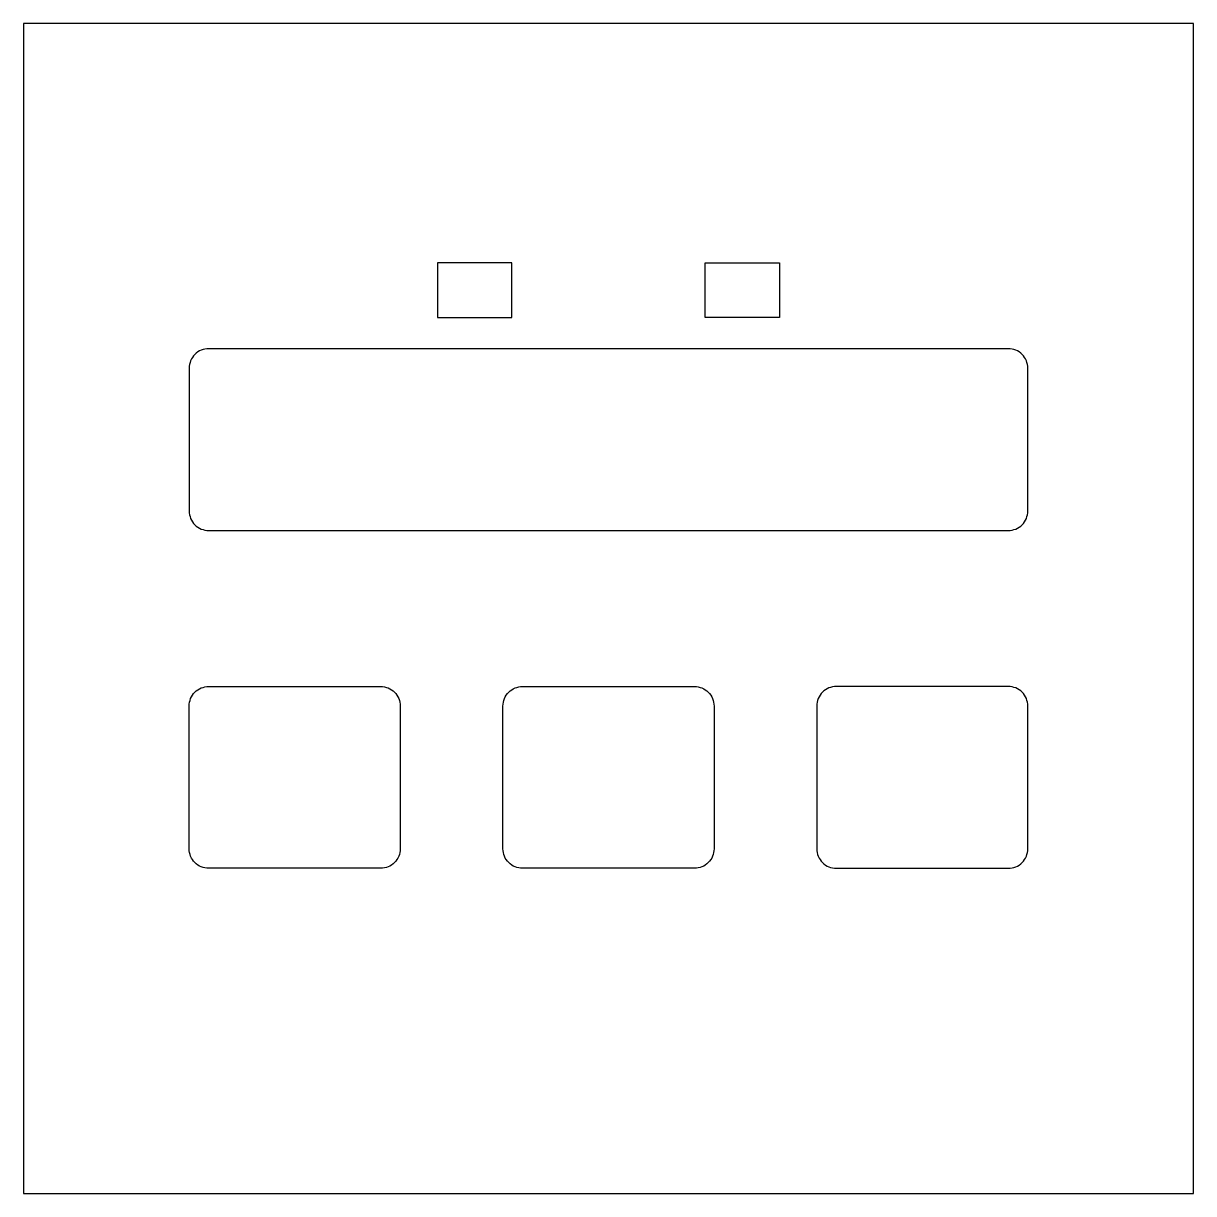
# Model space of a CAD drawing. Header units: millimetres. Extents: x 0 to 30, y 0 to 30.
import ezdxf

# ---------------------------------------------------------------- set-up
doc = ezdxf.new("R2010")
doc.units = ezdxf.units.MM
for name, color, linetype in [('glassOutline', 7, 'Continuous'), ('lightMask-large-upper', 2, 'Continuous'), ('lightMask-small-lower', 2, 'Continuous')]:
    doc.layers.add(name, color=color, linetype=linetype)

msp = doc.modelspace()

# ---------------------------------------------------------------- linework, layer by layer
at = {"layer": 'glassOutline'}
msp.add_lwpolyline([(0, 0), (30, 0), (30, 30), (0, 30)], close=True, dxfattribs=at)
at = {"layer": 'lightMask-large-upper'}
for points in [[(10.62, 22.461), (12.52, 22.461), (12.52, 23.861), (10.62, 23.861)], [(19.38, 22.461), (17.48, 22.461), (17.48, 23.861), (19.38, 23.861)]]:
    msp.add_lwpolyline(points, close=True, dxfattribs=at)
msp.add_lwpolyline([(4.25, 21.161), (4.25, 17.5, 0.414214), (4.75, 17), (25.25, 17, 0.414214), (25.75, 17.5), (25.75, 21.161, 0.414214), (25.25, 21.661), (4.75, 21.661, 0.414214)], format="xyb", close=True, dxfattribs=at)
at = {"layer": 'lightMask-small-lower'}
for points in [[(9.66, 12.5), (9.66, 8.839, -0.414214), (9.16, 8.339), (4.75, 8.339, -0.414214), (4.25, 8.839), (4.25, 12.5, -0.414214), (4.75, 13), (9.16, 13, -0.414214)], [(17.705, 12.5), (17.705, 8.839, -0.414214), (17.205, 8.339), (12.795, 8.339, -0.414214), (12.295, 8.839), (12.295, 12.5, -0.414214), (12.795, 13), (17.205, 13, -0.414214)], [(20.34, 12.5), (20.34, 8.839, 0.414214), (20.84, 8.339), (25.25, 8.339, 0.414214), (25.75, 8.839), (25.75, 12.5, 0.414214), (25.25, 13), (20.84, 13, 0.414214)]]:
    msp.add_lwpolyline(points, format="xyb", close=True, dxfattribs=at)

doc.saveas('drawing.dxf')
